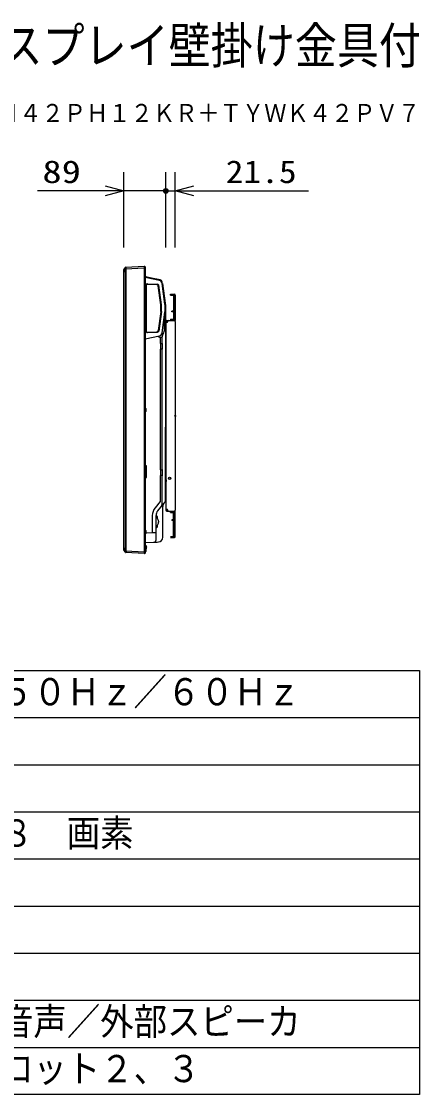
# Model space of a CAD drawing. Units: millimetres, scale not verified. Extents: x -63 to 63, y -57 to 57.
# Drawn here: x 20.3 to 62.5, y -56.5 to 57.4 of the extents above; entities that cross this region are included whole.
import ezdxf
from ezdxf.enums import TextEntityAlignment as Align

# ---------------------------------------------------------------- set-up
doc = ezdxf.new("R2010")
doc.units = ezdxf.units.MM
doc.header["$LTSCALE"] = 0.190236
doc.header["$PDMODE"] = 32
doc.header["$PDSIZE"] = 0.0951
doc.linetypes.add('DASHED1', pattern=[1.8, 1.2, -0.6])
for name, color, linetype in [('0-0_MOJI1', 2, 'Continuous'), ('0-1_SUNPO', 3, 'Continuous'), ('0-2_GAIKEI', 1, 'DASHED1'), ('0-3_WAKU', 7, 'Continuous'), ('0-4_TOUROKU', 1, 'Continuous')]:
    doc.layers.add(name, color=color, linetype=linetype)
doc.styles.add('ＭＳ ゴシック', font='')
doc.styles.get('ＭＳ ゴシック').set_extended_font_data('MS Gothic')

# ---------------------------------------------------------------- blocks, each defined once
blk = doc.blocks.new('_OPEN30')
at = {"layer": '0-2_GAIKEI', "color": 7, "linetype": 'Continuous'}
blk.add_line((0, 0), (-1, 0), dxfattribs=at)
blk.add_lwpolyline([(-1, 0.26795), (0, 0), (-1, -0.26795)], dxfattribs=at)

msp = doc.modelspace()

# ---------------------------------------------------------------- linework, layer by layer
at = {"layer": '0-1_SUNPO'}
for p, q in [((31.1324, 33.413), (31.1324, 41.4064)), ((35.5825, 33.413), (35.5825, 41.4064)), ((35.5825, 33.413), (35.5825, 41.4064)), ((36.5575, 33.413), (36.5575, 41.4064)), ((29.1324, 39.4064), (21.9658, 39.4064)), ((35.5825, 39.4064), (31.1324, 39.4064)), ((33.5824, 39.4064), (31.5824, 39.4064)), ((35.3404, 39.3855), (35.8245, 39.3855)), ((35.3406, 39.4305), (35.8243, 39.4305)), ((35.3486, 39.3405), (35.8163, 39.3405)), ((35.3495, 39.4755), (35.8154, 39.4755)), ((35.3663, 39.2955), (35.7986, 39.2955)), ((35.3679, 39.5205), (35.797, 39.5205)), ((35.3961, 39.2505), (35.7688, 39.2505)), ((35.3987, 39.5655), (35.7662, 39.5655)), ((35.4458, 39.2055), (35.7191, 39.2055)), ((35.4505, 39.6105), (35.7144, 39.6105)), ((35.5825, 39.4064), (36.5575, 39.4064)), ((37.5825, 39.4064), (39.5825, 39.4064)), ((38.5575, 39.4064), (50.7241, 39.4064))]:
    msp.add_line(p, q, dxfattribs=at)
msp.add_circle((35.5825, 39.4064), 0.243, dxfattribs=at)
at = {"layer": '0-2_GAIKEI', "color": 7, "linetype": 'Continuous'}
for p, q in [((31.1324, 31.0217), (31.2867, 31.2678)), ((31.1324, 1.306), (31.1324, 31.0217)), ((31.3477, 31.3029), (31.3464, 31.3029)), ((31.3477, 31.3029), (33.2799, 31.4042)), ((33.2799, 31.4042), (33.3324, 31.4042)), ((33.2799, 31.4042), (33.2799, 31.4042)), ((33.3324, 31.2042), (33.2799, 31.2042)), ((33.3824, 31.2042), (33.3324, 31.2042)), ((33.3824, 31.3542), (33.3824, 31.2042)), ((33.3824, 31.2042), (33.3824, 1.1092)), ((33.5964, 30.257), (33.3824, 30.3025)), ((35.2246, 29.4822), (35.1868, 29.7508)), ((35.2108, 29.5802), (35.5375, 27.2559)), ((35.5375, 27.2559), (35.4626, 27.7885)), ((35.1796, 24.326), (35.482, 26.525)), ((35.496, 26.7293), (35.496, 27.1838)), ((35.535, 27.2384), (35.535, 13.2477)), ((35.5375, 27.2529), (35.5375, 27.2559)), ((33.3976, 23.7083), (34.9063, 24.0316)), ((35.2089, 24.5176), (35.2051, 24.5114)), ((35.2061, 24.5187), (35.2089, 24.5176)), ((35.5375, 13.2477), (35.5375, 14.3157)), ((35.5375, 6.7022), (35.5375, 13.2477)), ((35.2625, 2.6444), (35.2625, 5.9137)), ((35.5375, 6.6054), (35.5375, 6.7022)), ((31.2867, 1.0456), (31.1401, 1.2795)), ((33.3824, 2.0714), (34.3005, 2.1195)), ((34.3057, 2.1198), (34.593, 2.1348)), ((34.593, 2.1348), (34.6716, 2.1389)), ((34.6716, 2.1389), (34.7886, 2.1451)), ((33.2799, 0.9092), (31.3464, 1.0105)), ((33.3324, 0.9092), (33.2799, 0.9092)), ((33.2799, 0.9092), (33.2799, 0.9092)), ((33.3824, 1.1092), (33.3824, 0.9592))]:
    msp.add_line(p, q, dxfattribs=at)
at = {"layer": '0-2_GAIKEI', "linetype": 'Continuous'}
for p, q in [((31.2867, 31.0686), (31.1324, 30.8225)), ((31.2867, 1.2448), (31.2867, 31.2678)), ((33.2799, 31.2045), (31.2867, 31.1)), ((31.3464, 31.3029), (31.3464, 1.2448)), ((33.2799, 31.4042), (33.2799, 0.9092)), ((34.9063, 29.8815), (33.3824, 30.208)), ((33.4724, 24.5126), (33.4724, 29.4019)), ((33.5174, 24.4539), (33.5174, 29.4607)), ((33.6277, 29.5519), (34.6807, 29.5151)), ((35.0557, 27.3198), (34.7789, 29.3322)), ((35.1072, 27.3269), (34.8241, 29.3855)), ((35.482, 27.3881), (35.1796, 29.5871)), ((36.0825, 28.4317), (36.4825, 28.4317)), ((36.0825, 28.3317), (36.0825, 28.4317)), ((36.0825, 28.3317), (36.4825, 28.3317)), ((36.3825, 28.3317), (36.3825, 25.7817)), ((36.4825, 28.0317), (36.4079, 27.9484)), ((36.4825, 28.3317), (36.4825, 25.7817)), ((36.5825, 28.3317), (36.5825, 25.6567)), ((35.0557, 26.5947), (34.7789, 24.5824)), ((35.1072, 26.5876), (34.8241, 24.529)), ((35.065, 26.7299), (35.065, 27.1846)), ((35.117, 26.7299), (35.117, 27.1846)), ((35.4392, 24.7357), (35.4574, 26.3458)), ((36.3825, 26.6567), (36.2325, 26.6567)), ((36.4825, 27.0317), (36.4079, 27.115)), ((35.5825, 25.5567), (35.5825, 5.5067)), ((35.5825, 25.5506), (35.5825, 24.6166)), ((35.5825, 25.4567), (35.6825, 25.4567)), ((35.6825, 25.6567), (36.4575, 25.6567)), ((35.6825, 25.5567), (35.6825, 25.4567)), ((35.6825, 25.5567), (35.7825, 25.5567)), ((36.0825, 25.7817), (36.4825, 25.7817)), ((36.0825, 25.7817), (36.0825, 25.6817)), ((36.0825, 25.6817), (36.4825, 25.6817)), ((36.4825, 25.6817), (36.4825, 25.6567)), ((36.5575, 25.5567), (36.5575, 5.5067)), ((33.6277, 24.3627), (34.6807, 24.3995)), ((33.9191, 24.4279), (34.6356, 24.4529)), ((34.71, 23.9896), (34.9912, 23.8585)), ((35.2608, 24.1701), (35.3432, 24.3043)), ((35.1868, 23.8585), (34.9912, 23.8585)), ((34.9912, 23.8585), (34.9912, 23.2092)), ((34.9912, 23.2092), (35.2201, 23.2092)), ((35.0245, 23.2092), (35.0245, 22.6042)), ((35.1868, 23.2092), (35.1868, 23.9084)), ((35.2201, 22.6042), (35.2201, 23.2092)), ((35.2201, 22.6042), (34.9912, 22.6042)), ((34.9912, 22.6042), (34.9912, 9.7992)), ((35.1868, 9.7992), (35.1868, 22.6042)), ((33.4164, 16.3317), (33.3824, 16.3317)), ((33.3824, 15.9817), (33.4164, 15.9817)), ((33.4164, 15.9817), (33.4164, 16.3317)), ((33.4787, 16.0281), (33.4787, 16.2853)), ((33.518, 10.2342), (33.3824, 10.2342)), ((33.518, 8.9792), (33.518, 10.2342)), ((34.9912, 9.7992), (35.2675, 9.7992)), ((35.2201, 9.1942), (34.9912, 9.1942)), ((34.9912, 9.1942), (34.9912, 6.4264)), ((35.0245, 9.7992), (35.0245, 9.1942)), ((35.1895, 6.2904), (35.1868, 9.1942)), ((35.2201, 9.1942), (35.2201, 9.7992)), ((35.2675, 9.1942), (35.2201, 9.1942)), ((33.3824, 8.9792), (33.518, 8.9792)), ((35.545, 8.7917), (35.5375, 8.7917)), ((35.5375, 8.5217), (35.545, 8.5217)), ((35.5873, 8.7905), (35.545, 8.7942)), ((35.545, 8.7942), (35.545, 8.5192)), ((35.545, 8.5192), (35.5873, 8.5229)), ((35.5599, 8.0067), (35.5611, 8.0067)), ((35.5611, 8.0067), (35.5625, 8.0067)), ((35.5611, 8.0067), (35.5611, 7.8513)), ((35.5625, 8.0067), (35.5625, 7.8513)), ((35.5873, 8.7905), (35.5873, 8.5229)), ((35.631, 8.7547), (35.631, 8.5587)), ((35.5375, 7.8513), (35.5611, 7.8513)), ((35.5611, 7.8513), (35.5625, 7.8513)), ((34.9912, 6.4264), (34.4339, 5.7622)), ((34.7129, 5.4408), (35.0362, 5.8261)), ((35.0362, 5.8261), (35.4308, 6.2967)), ((34.1414, 4.9587), (34.1414, 3.1016)), ((34.5375, 3.1016), (34.5375, 4.9587)), ((34.5375, 4.9017), (34.6194, 4.8902)), ((34.6109, 4.8913), (34.5447, 4.9006)), ((35.6825, 5.5067), (35.7825, 5.5067)), ((35.6825, 5.4067), (36.4575, 5.4067)), ((36.0825, 5.2817), (36.0825, 5.3817)), ((36.0825, 5.3817), (36.4825, 5.3817)), ((36.0825, 5.2817), (36.4825, 5.2817)), ((36.3825, 2.7317), (36.3825, 5.2817)), ((36.4825, 5.3817), (36.4825, 5.4067)), ((36.4825, 2.7317), (36.4825, 5.2817)), ((36.5825, 2.7317), (36.5825, 5.4067)), ((34.6194, 3.6832), (34.5375, 3.6717)), ((34.5447, 3.6727), (34.6109, 3.682)), ((34.8125, 4.3417), (34.8125, 4.2317)), ((36.3825, 4.4067), (36.2325, 4.4067)), ((36.4825, 4.0317), (36.4079, 3.9483)), ((33.4164, 3.3717), (33.3824, 3.3717)), ((33.3824, 3.0217), (33.4164, 3.0217)), ((33.4164, 3.0217), (33.4164, 3.3717)), ((34.1414, 3.1016), (33.4778, 3.0668)), ((33.4787, 3.0681), (33.4787, 3.3252)), ((34.5375, 3.1016), (34.1414, 3.1016)), ((34.5375, 2.3691), (34.5375, 3.1016)), ((36.0825, 2.7317), (36.4825, 2.7317)), ((36.0825, 2.6317), (36.4825, 2.6317)), ((36.4825, 3.0317), (36.4079, 3.115)), ((31.1324, 1.4909), (31.2867, 1.2448)), ((31.3477, 1.2102), (33.2799, 1.1089)), ((33.3949, 1.9385), (33.3824, 1.943)), ((33.3824, 1.5817), (33.4174, 1.5817)), ((33.4174, 1.6767), (33.3834, 1.6767)), ((33.3949, 1.9385), (33.3949, 1.6767)), ((33.4664, 1.7567), (33.4174, 1.7567)), ((33.4174, 1.5817), (33.4174, 1.7567)), ((33.4174, 1.4067), (33.4174, 1.5817)), ((33.4174, 1.4067), (33.4664, 1.4067)), ((33.4449, 1.4067), (33.4449, 1.1267)), ((33.4664, 1.4067), (33.4664, 1.7567)), ((33.5287, 1.4531), (33.5287, 1.7102)), ((34.3021, 2.1204), (34.3005, 2.1195)), ((34.3005, 2.1195), (34.3047, 2.1197)), ((34.3057, 2.1198), (34.3047, 2.1197)), ((33.2799, 1.1092), (33.3324, 1.1092)), ((33.3824, 1.1092), (33.3324, 1.1092)), ((33.3324, 0.9092), (33.3324, 1.1092)), ((33.4449, 1.1267), (33.4149, 1.0967))]:
    msp.add_line(p, q, dxfattribs=at)
at = {"layer": '0-2_GAIKEI', "color": 7, "linetype": 'Continuous'}
for points in [[(34.9912, 29.9605), (34.0664, 30.1571), (33.5964, 30.257)], [(35.535, 27.2384), (35.5351, 27.2386), (35.5351, 27.2387), (35.5352, 27.2389), (35.5352, 27.2391), (35.5353, 27.2393), (35.5354, 27.2394), (35.5354, 27.2396), (35.5355, 27.2398), (35.5355, 27.24), (35.5356, 27.2401), (35.5356, 27.2403), (35.5357, 27.2405), (35.5357, 27.2407), (35.5358, 27.2409), (35.5358, 27.241), (35.5359, 27.2412), (35.5359, 27.2414), (35.536, 27.2416), (35.536, 27.2417), (35.5361, 27.2419), (35.5361, 27.2421), (35.5361, 27.2423), (35.5362, 27.2425), (35.5362, 27.2426), (35.5363, 27.2428), (35.5363, 27.243), (35.5364, 27.2432), (35.5364, 27.2434), (35.5364, 27.2435), (35.5365, 27.2437), (35.5365, 27.2439), (35.5366, 27.2441), (35.5366, 27.2443), (35.5366, 27.2445), (35.5367, 27.2446), (35.5367, 27.2448), (35.5367, 27.245), (35.5368, 27.2452), (35.5368, 27.2454)], [(35.5368, 27.2454), (35.5368, 27.2455), (35.5369, 27.2457), (35.5369, 27.2459), (35.5369, 27.2461), (35.5369, 27.2463), (35.537, 27.2465), (35.537, 27.2466), (35.537, 27.2468), (35.537, 27.247), (35.5371, 27.2472), (35.5371, 27.2474), (35.5371, 27.2476), (35.5371, 27.2477), (35.5372, 27.2479), (35.5372, 27.2481), (35.5372, 27.2483), (35.5372, 27.2485), (35.5372, 27.2487), (35.5373, 27.2488), (35.5373, 27.249), (35.5373, 27.2492), (35.5373, 27.2494), (35.5373, 27.2496), (35.5373, 27.2498), (35.5374, 27.2499), (35.5374, 27.2501), (35.5374, 27.2503), (35.5374, 27.2505), (35.5374, 27.2507), (35.5374, 27.2509), (35.5374, 27.251), (35.5374, 27.2512), (35.5374, 27.2514), (35.5374, 27.2516), (35.5374, 27.2518), (35.5374, 27.252), (35.5374, 27.2522), (35.5374, 27.2523), (35.5375, 27.2525)], [(35.5375, 27.2525), (35.5375, 27.2527), (35.5375, 27.2529)], [(35.5374, 6.602), (35.5374, 6.602), (35.5374, 6.6021), (35.5374, 6.6021), (35.5374, 6.6021), (35.5375, 6.6022), (35.5375, 6.6022), (35.5375, 6.6023), (35.5375, 6.6023), (35.5375, 6.6023), (35.5375, 6.6024), (35.5375, 6.6024), (35.5375, 6.6025), (35.5375, 6.6025), (35.5375, 6.6026), (35.5375, 6.6026), (35.5375, 6.6026), (35.5375, 6.6027), (35.5375, 6.6027), (35.5375, 6.6028), (35.5375, 6.6028), (35.5375, 6.6028), (35.5375, 6.6029), (35.5375, 6.6029), (35.5375, 6.603), (35.5375, 6.603), (35.5375, 6.603), (35.5375, 6.6031), (35.5375, 6.6031), (35.5375, 6.6032), (35.5375, 6.6032), (35.5375, 6.6033), (35.5375, 6.6033), (35.5375, 6.6033), (35.5375, 6.6034), (35.5375, 6.6034), (35.5375, 6.6035), (35.5375, 6.6035), (35.5375, 6.6035), (35.5375, 6.6036)], [(35.5375, 6.6036), (35.5375, 6.6036), (35.5375, 6.6037), (35.5375, 6.6037), (35.5375, 6.6037), (35.5375, 6.6038), (35.5375, 6.6038), (35.5375, 6.6039), (35.5375, 6.6039), (35.5375, 6.6039), (35.5375, 6.604), (35.5375, 6.604)]]:
    msp.add_lwpolyline(points, dxfattribs=at)
at = {"layer": '0-2_GAIKEI', "linetype": 'Continuous'}
for points in [[(33.5692, 29.5106), (33.9269, 29.4982), (34.6356, 29.4617)], [(36.3825, 26.5567), (36.2325, 26.5567), (36.2325, 26.6567)], [(33.5692, 24.4039), (33.9269, 24.4164), (33.9266, 24.4252)], [(34.6625, 4.8406), (34.6625, 4.7911), (34.6625, 4.7152)], [(35.5825, 5.6067), (35.6825, 5.6067), (35.6825, 5.5086)], [(34.6625, 3.8582), (34.6625, 3.7822), (34.6625, 3.7327)], [(36.3825, 4.5067), (36.2325, 4.5067), (36.2325, 4.4067)], [(34.3022, 2.1206), (34.3023, 2.1206), (34.3024, 2.1206), (34.3024, 2.1205), (34.3025, 2.1205), (34.3026, 2.1205), (34.3027, 2.1205), (34.3027, 2.1204), (34.3028, 2.1204), (34.3029, 2.1204), (34.3029, 2.1203), (34.303, 2.1203), (34.3031, 2.1203), (34.3032, 2.1203), (34.3032, 2.1202), (34.3033, 2.1202), (34.3034, 2.1202), (34.3034, 2.1202), (34.3035, 2.1202), (34.3036, 2.1201), (34.3037, 2.1201), (34.3037, 2.1201), (34.3038, 2.1201), (34.3039, 2.1201), (34.304, 2.12), (34.304, 2.12), (34.3041, 2.12), (34.3042, 2.12), (34.3043, 2.12), (34.3043, 2.12), (34.3044, 2.1199), (34.3045, 2.1199), (34.3046, 2.1199), (34.3046, 2.1199), (34.3047, 2.1199), (34.3048, 2.1199), (34.3049, 2.1199), (34.3049, 2.1199), (34.305, 2.1199), (34.3051, 2.1199)], [(34.3051, 2.1199), (34.3052, 2.1199), (34.3052, 2.1198), (34.3053, 2.1198), (34.3054, 2.1198), (34.3055, 2.1198), (34.3055, 2.1198), (34.3056, 2.1198), (34.3057, 2.1198), (34.3058, 2.1198), (34.3058, 2.1198), (34.3059, 2.1198)], [(33.4149, 1.0967), (33.3849, 1.0667), (33.3824, 1.0667)]]:
    msp.add_lwpolyline(points, dxfattribs=at)
for radius in [0.125, 0.1025]:
    msp.add_circle((35.9825, 8.8817), radius, dxfattribs=at)
at = {"layer": '0-2_GAIKEI', "color": 7, "linetype": 'Continuous'}
for centre, radius, start, end in [((31.3503, 31.228), 0.075, 93, 147.91402), ((33.3324, 31.3542), 0.05, 0, 90), ((34.9392, 29.716), 0.25, 8, 78), ((33.9962, 27.1838), 1.4998, 0.00167, 7.82879), ((33.9962, 26.7293), 1.4998, 352.17121, 359.99833), ((34.8331, 24.3737), 0.3498, 282.08878, 352.17553), ((35.7584, 5.9151), 0.496, 141.07866, 180.16279), ((35.7625, 5.9137), 0.5, 179.33548, 180), ((35.0375, 6.6054), 0.5, 321.87125, 359.6918), ((35.0375, 6.6054), 0.5, 355.22575, 359.67054), ((35.0375, 6.6054), 0.5, 359.67054, 0), ((34.7625, 2.6444), 0.5, 273, 0), ((31.1824, 1.306), 0.05, 180, 212.08598), ((31.3503, 1.0854), 0.075, 212.08598, 267), ((33.3324, 0.9592), 0.05, 270, 0)]:
    msp.add_arc(centre, radius, start, end, dxfattribs=at)
at = {"layer": '0-2_GAIKEI', "linetype": 'Continuous'}
for centre, radius, start, end in [((34.8331, 29.5395), 0.3498, 7.8245, 77.9112), ((33.6225, 29.4019), 0.15, 88, 180), ((33.5674, 29.4607), 0.05, 88, 180), ((34.6303, 29.3117), 0.15, 7.83046, 88), ((34.6755, 29.3651), 0.15, 7.83046, 88), ((36.4825, 27.8817), 0.1, 138.18968, 180), ((36.4825, 28.3317), 0.1, 0, 90), ((34.0725, 27.1846), 0.9925, 0, 7.83046), ((34.0725, 26.7299), 0.9925, 352.16954, 0), ((34.0725, 27.1846), 1.0445, 0, 7.83046), ((34.0725, 26.7299), 1.0445, 352.16954, 0), ((36.4825, 27.1817), 0.1, 180, 221.81032), ((35.6825, 25.5567), 0.1, 90, 180), ((35.6825, 25.5567), 0.1, 270, 0), ((35.8825, 25.5567), 0.1, 90, 180), ((36.4575, 25.5567), 0.1, 0, 90), ((36.4825, 25.7817), 0.1, 270, 0), ((36.4825, 25.6567), 0.1, 314.94035, 0), ((33.6225, 24.5126), 0.15, 180, 272), ((33.5674, 24.4539), 0.05, 180, 272), ((34.6303, 24.6028), 0.15, 272, 352.16954), ((34.6755, 24.5494), 0.15, 272, 352.16954), ((35.6868, 23.9084), 0.5, 148.43491, 180), ((34.6475, 24.6855), 0.7934, 325.59099, 3.62562), ((33.4164, 16.2667), 0.065, 16.60155, 90), ((33.4164, 16.0467), 0.065, 270, 343.39845), ((33.0474, 16.1567), 0.45, 0, 16.60155), ((33.0474, 16.1567), 0.45, 343.39845, 0), ((35.4131, 8.3671), 0.13, 15.88085, 16.89551), ((34.6725, 8.1564), 0.9, 0, 15.88085), ((34.6725, 8.1564), 0.9, 344.11915, 0), ((35.5125, 8.0067), 0.0486, 0, 6.22291), ((35.5125, 8.0067), 0.05, 0, 11.2075), ((35.583, 8.7407), 0.05, 16.25703, 85), ((35.583, 8.5727), 0.05, 275, 343.74297), ((35.295, 8.6567), 0.35, 0, 16.25703), ((35.295, 8.6567), 0.35, 343.74297, 0), ((35.4131, 7.9457), 0.13, 343.10449, 344.11915), ((35.2625, 7.8513), 0.3, 336.44354, 0), ((35.2625, 7.8513), 0.2986, 337.05787, 0), ((35.8533, 4.7906), 1.7202, 145.60905, 174.39095), ((34.5136, 6.2561), 0.6768, 320.55717, 2.90935), ((35.2875, 4.9587), 0.75, 140, 180), ((34.6125, 4.8406), 0.05, 0, 82), ((34.7625, 4.7152), 0.1, 180, 223.76174), ((34.3725, 4.3417), 0.44, 0, 43.76174), ((35.6825, 5.5067), 0.1, 180, 270), ((35.6825, 5.5067), 0.1, 0, 90), ((35.8825, 5.5067), 0.1, 180, 270), ((36.4575, 5.5067), 0.1, 270, 0), ((36.4825, 5.2817), 0.1, 0, 90), ((36.4825, 5.4067), 0.1, 0, 45.05965), ((34.6125, 3.7327), 0.05, 278, 0), ((34.7625, 3.8582), 0.1, 136.23826, 180), ((34.3725, 4.2317), 0.44, 316.23826, 0), ((36.4825, 3.8817), 0.1, 138.18968, 180), ((33.4164, 3.3067), 0.065, 16.60155, 90), ((33.4164, 3.0867), 0.065, 270, 343.39845), ((33.0474, 3.1967), 0.45, 0, 16.60155), ((33.0474, 3.1967), 0.45, 343.39845, 0), ((34.2875, 2.3691), 0.25, 274.23679, 0), ((36.4825, 3.1817), 0.1, 180, 221.81032), ((36.4825, 2.7317), 0.1, 270, 0), ((33.343, 1.4406), 0.05, 16.25703, 37.82319), ((33.343, 1.2727), 0.05, 322.17681, 343.74297), ((33.0549, 1.3567), 0.35, 0, 16.25703), ((33.0549, 1.3567), 0.35, 343.74297, 0), ((33.0686, 1.7317), 0.3864, 3.70971, 32.35843), ((33.4664, 1.6917), 0.065, 16.60155, 90), ((33.4664, 1.4717), 0.065, 270, 343.39845), ((33.0974, 1.5817), 0.45, 0, 16.60155), ((33.0974, 1.5817), 0.45, 343.39845, 0)]:
    msp.add_arc(centre, radius, start, end, dxfattribs=at)
at = {"layer": '0-2_GAIKEI', "color": 7, "linetype": 'Continuous'}
msp.add_ellipse((35.2875, 6.6054), major_axis=(-0.25, 0), ratio=0.907341, start_param=3.13528758, end_param=3.14159265, dxfattribs=at)
at = {"layer": '0-2_GAIKEI', "linetype": 'Continuous'}
for centre, major_axis, ratio, start_param, end_param in [((31.7164, 1.0662), (-0.3003, 0.4353), 0.708426, 0.73887987, 1.22177701), ((31.7125, 1.0662), (-0.2691, 0.3979), 0.624016, 0.74489823, 1.30771471), ((29.4637, 1.1092), (3.8162, 0), 0.052408, 6.28181578, 6.28318531)]:
    msp.add_ellipse(centre, major_axis=major_axis, ratio=ratio, start_param=start_param, end_param=end_param, dxfattribs=at)
at = {"layer": '0-2_GAIKEI'}
msp.add_point((36.5825, 15.5317), dxfattribs=at)
at = {"layer": '0-3_WAKU', "color": 4}
for p, q in [((-62.5001, -11.5), (62.5001, -11.5)), ((62.5001, -11.5), (62.5001, -56.5001)), ((62.5001, -56.5001), (-62.5001, -56.5001))]:
    msp.add_line(p, q, dxfattribs=at)
at = {"layer": '0-3_WAKU', "color": 1}
for p, q in [((-62.5001, -16.5), (62.5001, -16.5)), ((-62.5001, -21.5), (62.5001, -21.5)), ((-62.5001, -26.5), (62.5001, -26.5)), ((-62.5001, -31.5001), (62.5001, -31.5001)), ((-62.5001, -36.5001), (62.5001, -36.5001)), ((-62.5001, -41.5001), (62.5001, -41.5001)), ((-62.5001, -46.5001), (62.5001, -46.5001)), ((-62.5001, -51.5001), (62.5001, -51.5001))]:
    msp.add_line(p, q, dxfattribs=at)

# ---------------------------------------------------------------- block references
at = {"layer": '0-1_SUNPO', "xscale": 2, "yscale": 2}
msp.add_blockref('_OPEN30', (31.1324, 39.4064), dxfattribs=at)
at = {"layer": '0-1_SUNPO', "xscale": 2, "yscale": 2, "rotation": 180}
msp.add_blockref('_OPEN30', (36.5575, 39.4064), dxfattribs=at)

# ---------------------------------------------------------------- texts
at = {"layer": '0-0_MOJI1', "style": 'ＭＳ ゴシック'}
for s, height, width, p in [('ハイビジョンプラズマディスプレイ壁掛け金具付', 3.848, 0.85, (-35.5001, 51.7599)), ('ＡＣ１００Ｖ±１０％\u3000５０Ｈｚ／６０Ｈｚ', 2.887, 0.9, (-21, -16.0551)), ('水平１０２４×垂直７６８\u3000画素', 2.887, 0.9, (-21, -31.0552)), ('ビデオ・音声／Ｓ映像・音声／外部スピーカ', 2.887, 0.9, (-21, -51.0552)), ('シリアル／ＰＣ／拡張スロット２、３', 2.887, 0.9, (-21, -56.0552))]:
    msp.add_text(s, height=height, dxfattribs=dict(at, width=width)).set_placement(p, align=Align.BOTTOM_LEFT)
at = {"layer": '0-1_SUNPO', "style": 'ＭＳ ゴシック'}
for s, width, p in [('89', 1.25, (22.4822, 39.516)), ('21.5', 1.15, (41.9334, 39.516))]:
    msp.add_text(s, height=2.406, dxfattribs=dict(at, width=width)).set_placement(p, align=Align.BOTTOM_LEFT)
at = {"layer": '0-4_TOUROKU', "style": 'ＭＳ ゴシック', "width": 0.9}
msp.add_text('ＴＨ４２ＰＨ１２ＫＲ＋ＴＹＷＫ４２ＰＶ７', height=1.925, dxfattribs=at).set_placement((15.3, 46.13), align=Align.BOTTOM_LEFT)

doc.saveas('drawing.dxf')
